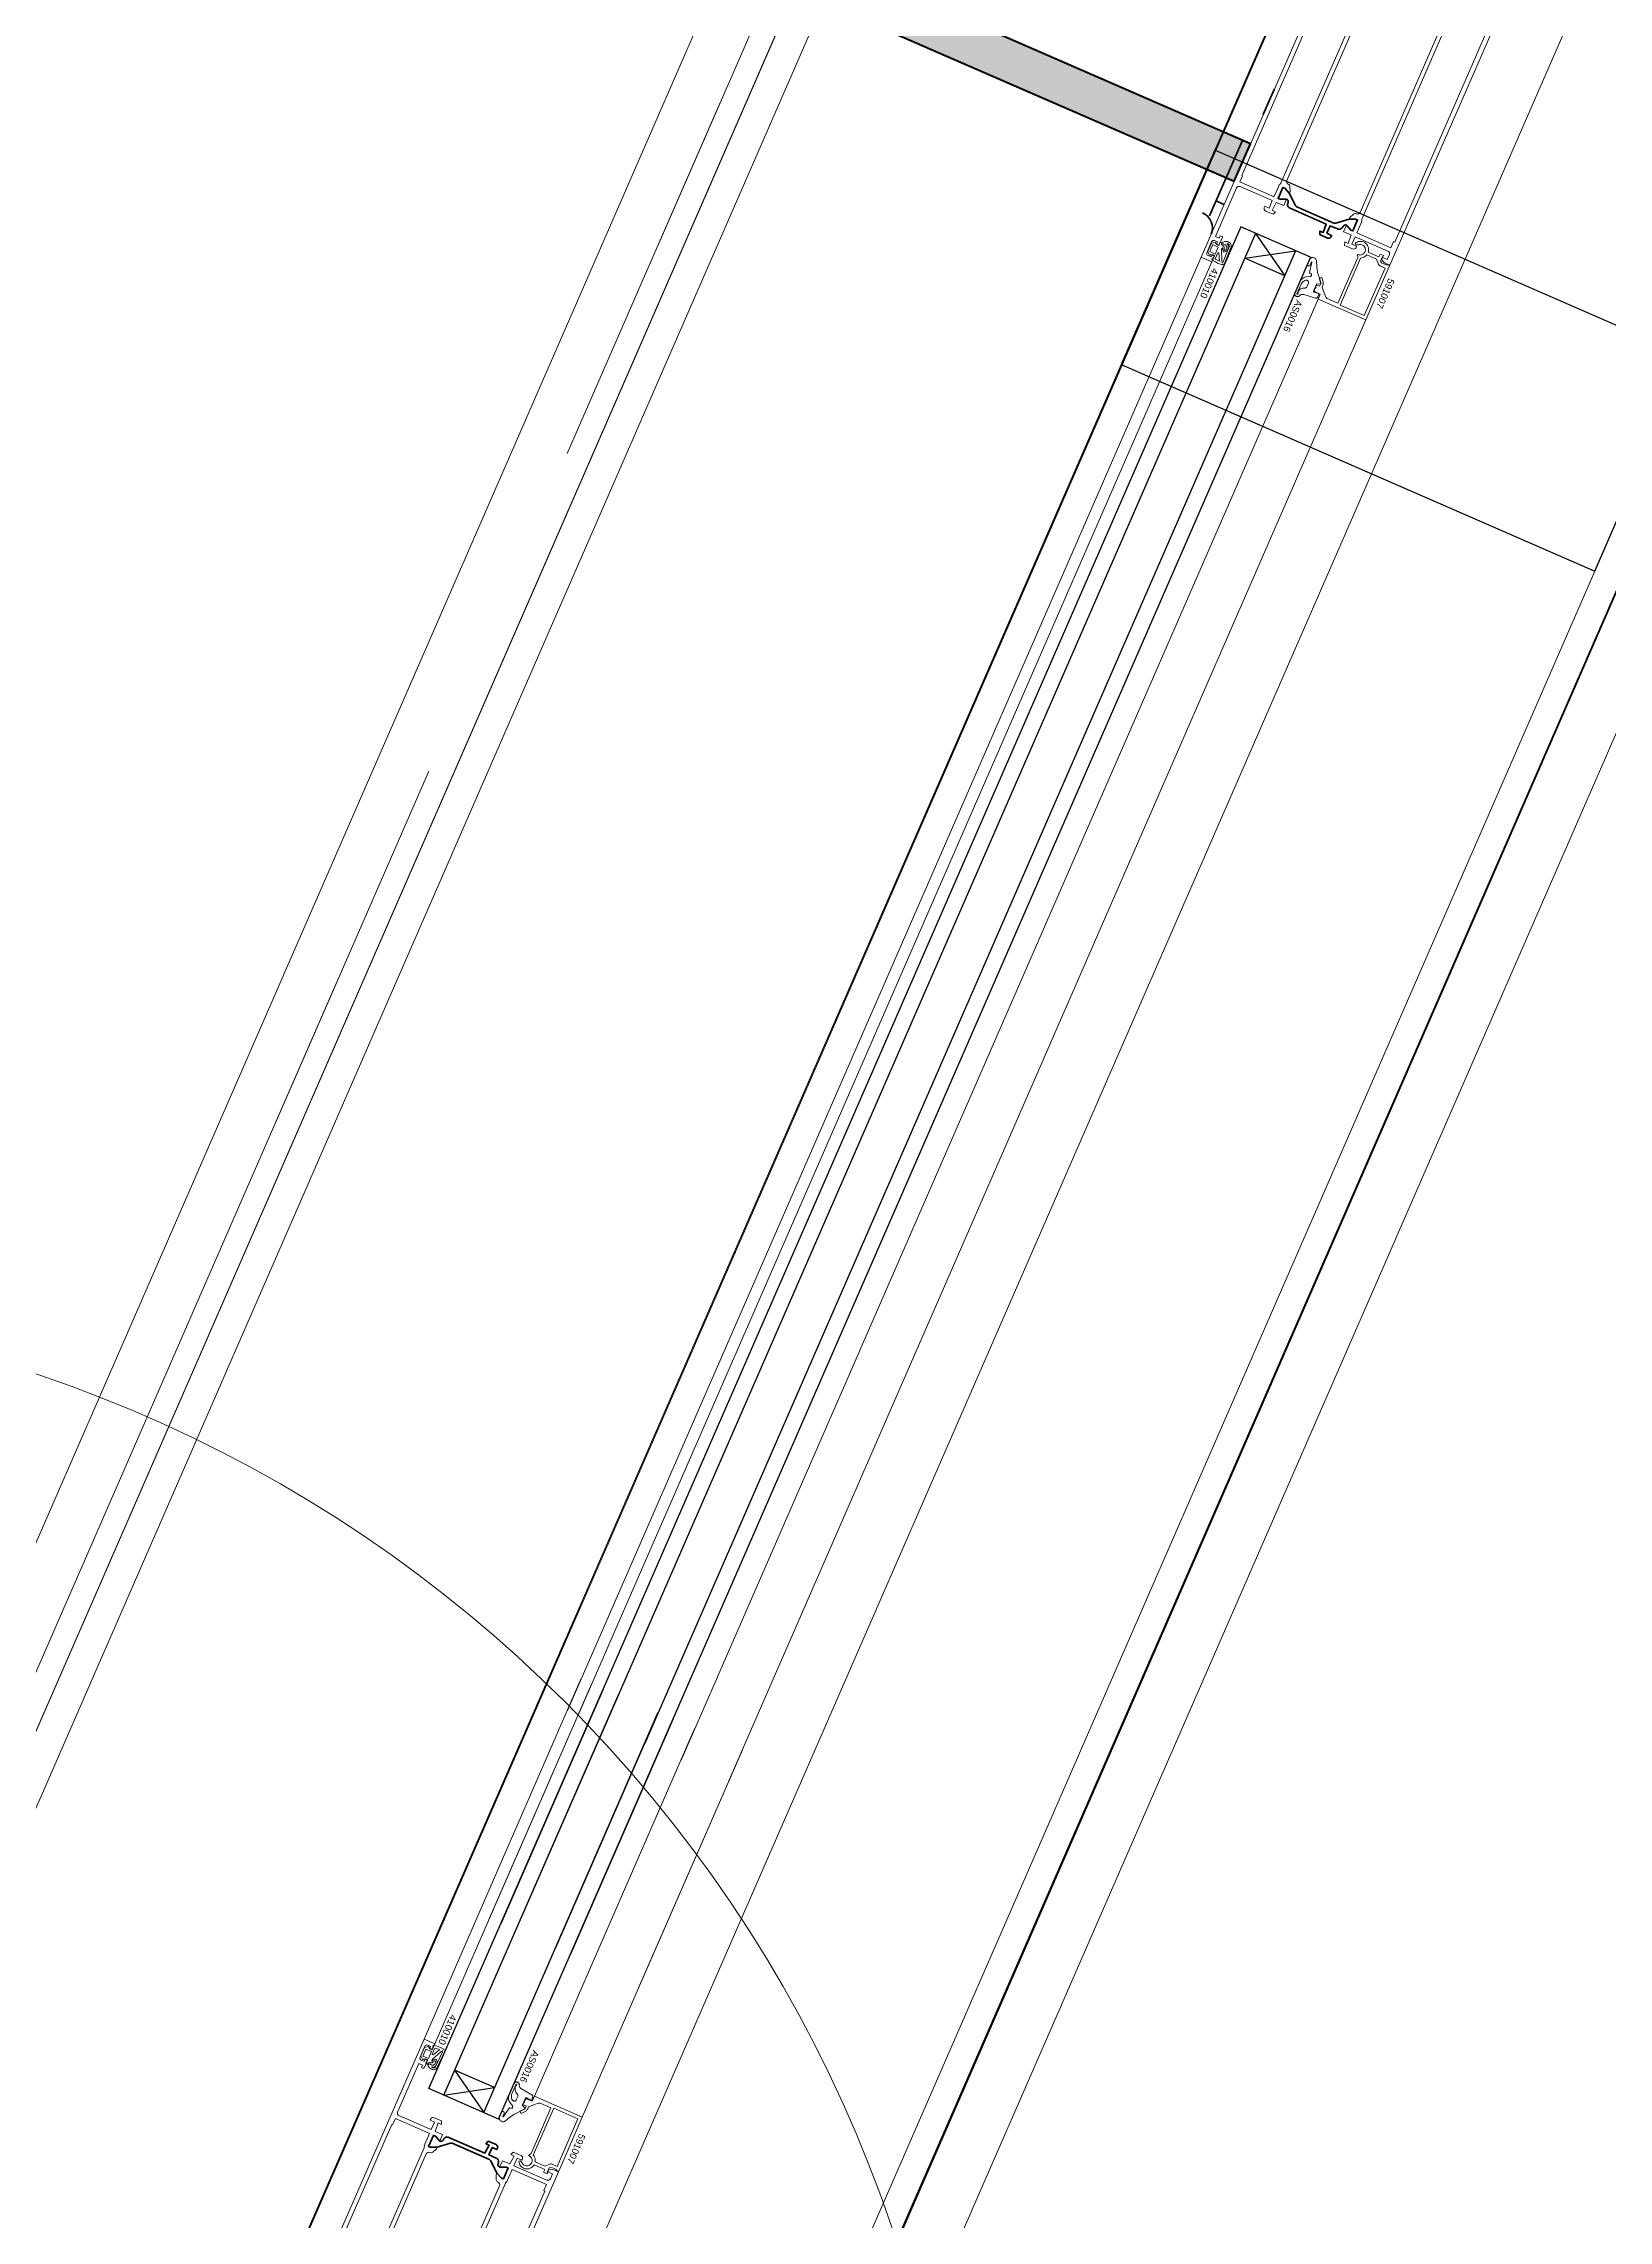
# Model space of a CAD drawing. Header units: millimetres. Extents: x -37281 to 954596, y -59787 to 956680.
# Drawn here: x 872498 to 873073, y -8505 to -7704 of the extents above; entities that cross this region are included whole.
import ezdxf
from ezdxf.enums import TextEntityAlignment as Align

# ---------------------------------------------------------------- set-up
doc = ezdxf.new("R2010")
doc.units = ezdxf.units.MM
doc.header["$MEASUREMENT"] = 0
doc.linetypes.add('Dot & Dashed', pattern=[670.277762, 352.777767, -176.388884, 0, -141.111112])
doc.linetypes.add('Double Dashed', pattern=[1093.611073, 529.166651, -211.666656, 141.111112, -211.666656])
for name, color, linetype, lineweight in [('0_Pen_No__2', 8, 'Continuous', 15), ('0_Pen_No__5', 7, 'Continuous', 25), ('0_Pen_No__6', 7, 'Continuous', 35), ('0_Pen_No__7', 7, 'Continuous', 35), ('0_Pen_No__9', 7, 'Continuous', 13), ('New_A-20-M_Floor_Slab_Pen_No__89', 8, 'Continuous', 20), ('New_A-20-M_Roof_Pen_No__93', 8, 'Continuous', 13), ('New_A-25-M_Curtain_Wall_Pen_No__90', 8, 'Continuous', 20), ('New_A-25-M_Wall_Ext_Pen_No__87', 8, 'Continuous', 20), ('New_ArchiCAD Windows_Pen_No__3', 7, 'Continuous', 18), ('New_ArchiCAD Zone Stamps_Pen_No__9', 7, 'Continuous', 13)]:
    doc.layers.add(name, color=color, linetype=linetype, lineweight=lineweight)
for name, color, linetype, lineweight, true_color in [('0_Pen_No__40', 7, 'Continuous', 35, 0x2a2a2a), ('A-15-MG_Structural_Grid_Pen_No__163', 7, 'Continuous', 0, 0x750077), ('A-25-M_Wall_Int_Pen_No__107', 7, 'Continuous', 15, 0xa6a6a6), ('A-25-M_Wall_Int_Pen_No__27', 7, 'Continuous', 50, 0x2a2a2a), ('New_A-15-MG_Structural_Grid_Phase_2_Pen_No__222', 7, 'Continuous', 13, 0x65af33), ('New_A-25-M_Curtain_Wall_Pen_No__69', 7, 'Continuous', 20, 0x606060), ('New_A-35-M_FFE-Zone_Pen_No__74', 7, 'Continuous', 20, 0x606060), ('New_ArchiCAD Windows_Pen_No__23', 7, 'Continuous', 30, 0x2a2a2a)]:
    doc.layers.add(name, color=color, linetype=linetype, lineweight=lineweight, true_color=true_color)
for name, color, linetype in [('A-15-MG_Structural_Grid', 7, 'Continuous'), ('A-25-M_Wall_Int', 7, 'Continuous'), ('New_A-15-MG_Structural_Grid_Phase_2', 7, 'Continuous'), ('New_A-20-M_Floor_Slab', 7, 'Continuous'), ('New_A-20-M_Roof', 7, 'Continuous'), ('New_A-25-M_Curtain_Wall', 7, 'Continuous'), ('New_A-25-M_Wall_Ext', 7, 'Continuous'), ('New_A-35-M_FFE-Zone', 7, 'Continuous'), ('New_ArchiCAD Windows', 7, 'Continuous')]:
    doc.layers.add(name, color=color, linetype=linetype)
doc.styles.add('GENERATED_STYLE_2', font='')
doc.styles.add('GENERATED_STYLE_3', font='')
doc.styles.add('GENERATED_STYLE_4', font='')
doc.styles.get('GENERATED_STYLE_2').set_extended_font_data('Arial', bold=True)
doc.styles.get('GENERATED_STYLE_3').set_extended_font_data('Arial')
doc.styles.get('GENERATED_STYLE_4').set_extended_font_data('Swis721 BT')

# ---------------------------------------------------------------- blocks, each defined once
blk = doc.blocks.new('Wall_243_2', base_point=(874395.1, -4631.3))
at = {"layer": 'New_A-25-M_Wall_Ext_Pen_No__87', "linetype": 'Continuous', "flags": 128}
for points in [[(874303.43, -4591.33), (866444.97, -22613.27)], [(866536.64, -22653.24), (874395.1, -4631.3)]]:
    blk.add_lwpolyline(points, dxfattribs=at)
blk = doc.blocks.new('Wall_245_2', base_point=(874285.09, -4632.6))
at = {"layer": 'New_A-25-M_Wall_Ext_Pen_No__87', "linetype": 'Continuous', "flags": 128}
for points in [[(874133.84, -4566.65), (872224.02, -8946.49)], [(869174.27, -16353.33), (874285.09, -4632.6)]]:
    blk.add_lwpolyline(points, dxfattribs=at)
blk = doc.blocks.new('Single Office_INB 2114_78_2', base_point=(870080.35, -7983.63))
at = {"layer": 'New_A-35-M_FFE-Zone_Pen_No__74', "linetype": 'Continuous'}
blk.add_line((871849.59, -9735.87), (872748.92, -7673.42), dxfattribs=at)
at = {"layer": 'New_ArchiCAD Zone Stamps_Pen_No__9'}
for tag, height, style, p in [('ROOM_NAME', 250, 'GENERATED_STYLE_2', (869579.17, -6568.63)), ('zoneNameLine2', 250, 'GENERATED_STYLE_2', (869390.74, -7000.76)), ('ROOM_NUMBER', 200, 'GENERATED_STYLE_3', (869202.3, -7421.47)), ('measuredAreaCode', 200, 'GENERATED_STYLE_3', (869045.28, -7781.58)), ('DUMMY_649', 200, 'GENERATED_STYLE_3', (869352.68, -7915.62)), ('DUMMY_650', 200, 'GENERATED_STYLE_3', (869702.19, -8068.03)), ('DUMMY_651', 133.33, 'GENERATED_STYLE_3', (869981.48, -8174.57))]:
    blk.add_attdef(tag, text='', height=height, rotation=336.44041, dxfattribs=dict(at, style=style)).set_placement(p, align=Align.TOP_LEFT)
blk = doc.blocks.new('Slab_14_2', base_point=(829422.85, -33019.01))
at = {"layer": 'New_A-20-M_Floor_Slab_Pen_No__89', "linetype": 'Continuous', "flags": 128}
blk.add_lwpolyline([(875235.59, -26822.78), (866165.91, -22867.95), (874174.16, -4502.51), (868527.24, -2040.17), (868435.45, -2000.14), (866447.92, -6558.18), (861160.52, -4252.62), (853558.92, -11326.43), (853176.07, -10915.01), (829422.85, -33019.01)], dxfattribs=at)
blk = doc.blocks.new('Slab_18_2', base_point=(875235.59, -26822.78))
at = {"layer": 'New_A-20-M_Floor_Slab_Pen_No__89', "linetype": 'Continuous', "flags": 128}
blk.add_lwpolyline([(875235.59, -26822.78), (866165.91, -22867.95), (874174.16, -4502.51), (883243.83, -8457.33)], close=True, dxfattribs=at)
blk = doc.blocks.new('Triple Window 19_2')
at = {"layer": 'New_ArchiCAD Windows_Pen_No__23', "linetype": 'Continuous'}
for p, q in [((-268, -190), (-268, 0)), ((-268, 0), (-225, 0)), ((-225, 0), (-182, 0)), ((-182, 0), (-182, -190)), ((-182, -190), (-225, -190))]:
    blk.add_line(p, q, dxfattribs=at)
at = {"layer": 'New_ArchiCAD Windows_Pen_No__3', "linetype": 'Continuous'}
for p, q in [((-1175, 165), (1175, 165)), ((-1125, 0), (-268, 0)), ((-182, 0), (662.5, 0)), ((662.5, -190), (-182, -190)), ((-1175, -200), (1175, -200))]:
    blk.add_line(p, q, dxfattribs=at)
blk = doc.blocks.new('Wall_353_2', base_point=(874468.42, -4712.54))
at = {"layer": 'New_ArchiCAD Windows', "color": 251, "linetype": 'Continuous', "lineweight": 20, "true_color": 0x606060, "xscale": -1, "zscale": 1000, "rotation": 66.44041158399281}
blk.add_blockref('Triple Window 19_2', (872821.46, -7989.17), dxfattribs=at)
blk = doc.blocks.new('Wall_452_2', base_point=(872766.35, -7681.02))
at = {"layer": 'A-25-M_Wall_Int_Pen_No__107', "linetype": 'Continuous'}
blk.add_hatch(color=256, dxfattribs=at).paths.add_polyline_path([(872766.35, -7681.02), (872935.76, -7754.89), (872941.75, -7741.14), (872772.34, -7667.27)])
at = {"layer": 'A-25-M_Wall_Int_Pen_No__27', "linetype": 'Continuous', "flags": 128}
for points in [[(872772.34, -7667.27), (872766.35, -7681.02)], [(872941.75, -7741.14), (872772.34, -7667.27)], [(872766.35, -7681.02), (872935.76, -7754.89)], [(872935.76, -7754.89), (872941.75, -7741.14)]]:
    blk.add_lwpolyline(points, dxfattribs=at)
blk = doc.blocks.new('Morph_2_2', base_point=(864302.5, 0))
at = {"layer": 'New_A-20-M_Roof_Pen_No__93', "linetype": 'Continuous', "flags": 128}
blk.add_lwpolyline([(866367.03, -22792.01), (874315.32, -4564.06)], dxfattribs=at)
blk = doc.blocks.new('Standard grid marker')
at = {"layer": 'A-15-MG_Structural_Grid_Pen_No__163', "linetype": 'Double Dashed'}
blk.add_line((29725.95, 0), (30725.95, 0), dxfattribs=at)
at = {"layer": 'A-15-MG_Structural_Grid_Pen_No__163', "linetype": 'Continuous'}
blk.add_circle((31225.95, 0), 500, dxfattribs=at)
at = {"layer": 'A-15-MG_Structural_Grid_Pen_No__163', "style": 'GENERATED_STYLE_4'}
for tag, p in [('AC_MarkerText_1_0', (-500, 41.18)), ('AC_MarkerText_1_1', (31225.95, 41.18))]:
    blk.add_attdef(tag, text='', height=350, rotation=90, dxfattribs=at).set_placement(p, align=Align.MIDDLE_CENTER)
blk = doc.blocks.new('Beam_8_2', base_point=(874303.43, -4591.33))
at = {"layer": 'New_A-25-M_Curtain_Wall_Pen_No__69', "linetype": 'Dot & Dashed'}
blk.add_line((874303.43, -4591.33), (866444.97, -22613.27), dxfattribs=at)
at = {"layer": 'New_A-25-M_Curtain_Wall_Pen_No__90', "linetype": 'Continuous'}
for p, q in [((874303.43, -4591.33), (866444.97, -22613.27)), ((874505.7, -4679.52), (866647.24, -22701.46))]:
    blk.add_line(p, q, dxfattribs=at)
blk = doc.blocks.new('Standard grid marker_19')
at = {"layer": 'New_A-15-MG_Structural_Grid_Phase_2_Pen_No__222', "linetype": 'Double Dashed'}
blk.add_line((948.58, 0), (36650.52, 0), dxfattribs=at)
at = {"layer": 'New_A-15-MG_Structural_Grid_Phase_2_Pen_No__222', "style": 'GENERATED_STYLE_4'}
for tag, p in [('AC_MarkerText_1_0', (-500, -588.26)), ('AC_MarkerText_1_1', (38099.1, -588.26))]:
    blk.add_attdef(tag, text='', height=350, rotation=90, dxfattribs=at).set_placement(p, align=Align.MIDDLE_CENTER)

msp = doc.modelspace()

# ---------------------------------------------------------------- linework, layer by layer
at = {"layer": '0_Pen_No__2', "linetype": 'Continuous', "flags": 128}
for points in [[(872988.33, -7678.37), (872955.07, -7754.63, 0.414214), (872955.59, -7755.95), (872955.64, -7755.97, -0.294108), (872956.24, -7756.87), (872956.27, -7758.64), (872955.99, -7759.28), (872954.37, -7757.49), (872953.64, -7757.17), (872951.88, -7761.2), (872952.61, -7761.52), (872955.03, -7761.48), (872953.99, -7763.87), (872951.24, -7762.67), (872949.72, -7765.61), (872950.92, -7766.13), (872950.04, -7767.05), (872947.33, -7765.87, -0.414214), (872946.82, -7764.56), (872947.02, -7764.1), (872948.57, -7764.78), (872949.77, -7762.03), (872948.36, -7761.41), (872937.95, -7756.87, 0.414214), (872936.63, -7757.39), (872928.84, -7775.26), (872930.21, -7775.86), (872930.61, -7774.95), (872931.53, -7775.35), (872930.13, -7778.56), (872929.21, -7778.16), (872929.61, -7777.24), (872928.51, -7776.76, 0.414214), (872927.46, -7777.17), (872925.7, -7781.21, 0.414214), (872926.12, -7782.26), (872927.22, -7782.74), (872927.62, -7781.82), (872928.53, -7782.22), (872927.53, -7784.51), (872923.59, -7782.79), (872987.54, -7636.13)], [(873015.28, -7690.12), (872982.02, -7766.38, -0.414214), (872980.71, -7766.9), (872980.65, -7766.88, 0.294108), (872979.59, -7767.05), (872978.27, -7768.24), (872977.99, -7768.88), (872980.4, -7768.84), (872981.14, -7769.16), (872979.38, -7773.19), (872978.65, -7772.87), (872977.03, -7771.08), (872975.99, -7773.46), (872978.74, -7774.66), (872977.62, -7777.77), (872976.43, -7777.25), (872976.35, -7778.52), (872979.23, -7779.78, 0.414214), (872980.55, -7779.27), (872980.75, -7778.81), (872979.01, -7778.05), (872980.21, -7775.3), (872981.1, -7775.69), (872992.31, -7780.58, -0.414214), (872992.82, -7781.89), (872992.02, -7783.72), (872990.37, -7783.01), (872989.97, -7783.39), (872990.18, -7783.92, 0.198912), (872991.24, -7785.02), (872992.98, -7785.78), (873036.95, -7684.95)], [(872982.71, -7769.04, -0.112281), (872982.8, -7768.61), (873017.44, -7689.17, -0.112281), (873017.7, -7688.81, 0.112281), (873018.24, -7688.08), (873019.98, -7684.09), (873032.53, -7689.57), (873031.54, -7691.86), (873031.99, -7692.06), (872994.82, -7777.31), (872994.36, -7777.11), (872993.36, -7779.4), (872981.68, -7774.31)], [(872981.68, -7774.31), (872980.81, -7773.92), (872982.54, -7769.94, 0.112281), (872982.71, -7769.04)], [(872605.33, -8556.69), (872638.59, -8480.43, -0.414214), (872639.9, -8479.91), (872639.96, -8479.93, 0.294108), (872641.02, -8479.76), (872642.34, -8478.58), (872642.62, -8477.93), (872640.21, -8477.97), (872639.47, -8477.65), (872641.23, -8473.62), (872641.96, -8473.94), (872643.58, -8475.73), (872644.62, -8473.35), (872641.87, -8472.15), (872642.99, -8469.04), (872644.18, -8469.56), (872644.26, -8468.29), (872641.56, -8467.11, 0.414214), (872640.24, -8467.62), (872640.04, -8468.08), (872641.6, -8468.76), (872640.4, -8471.51), (872638.99, -8470.89), (872628.58, -8466.36, -0.414214), (872628.06, -8465.04), (872635.86, -8447.16), (872637.23, -8447.76), (872636.83, -8448.68), (872637.75, -8449.08), (872639.15, -8445.87), (872638.23, -8445.47), (872637.83, -8446.39), (872636.73, -8445.91, -0.414214), (872636.32, -8444.86), (872638.08, -8440.82, -0.414214), (872639.13, -8440.41), (872640.23, -8440.89), (872639.83, -8441.81), (872640.75, -8442.21), (872641.75, -8439.91), (872637.8, -8438.2), (872573.85, -8584.86)], [(872667.96, -8490.88, 0.112281), (872667.7, -8491.23), (872633.06, -8570.67, 0.112281), (872632.97, -8571.11, -0.112281), (872632.8, -8572), (872631.07, -8575.99), (872643.62, -8581.46), (872644.62, -8579.17), (872645.08, -8579.37), (872682.25, -8494.12), (872681.8, -8493.92), (872682.79, -8491.63), (872671.11, -8486.54)], [(872632.28, -8568.45), (872665.54, -8492.18, 0.414214), (872665.02, -8490.86), (872664.97, -8490.84, -0.294108), (872664.37, -8489.94), (872664.34, -8488.17), (872664.62, -8487.53), (872666.24, -8489.32), (872666.97, -8489.64), (872668.73, -8485.61), (872668, -8485.29), (872665.58, -8485.33), (872666.62, -8482.94), (872669.37, -8484.14), (872670.89, -8481.21), (872669.69, -8480.68), (872670.57, -8479.76), (872673.46, -8481.02, -0.414214), (872673.98, -8482.33), (872673.78, -8482.79), (872672.04, -8482.03), (872670.84, -8484.78), (872671.73, -8485.17), (872682.94, -8490.06, 0.414214), (872684.25, -8489.54), (872685.05, -8487.71), (872683.4, -8486.99), (872683.41, -8486.43), (872683.94, -8486.23, -0.198912), (872685.47, -8486.25), (872687.21, -8487.01), (872643.24, -8587.84)], [(872671.11, -8486.54), (872670.24, -8486.16), (872668.5, -8490.14, -0.112281), (872667.96, -8490.88)]]:
    msp.add_lwpolyline(points, format="xyb", dxfattribs=at)
for points in [[(872949.04, -7760.07), (872950.37, -7760.65), (872952.11, -7756.67, -0.112281), (872952.65, -7755.93, 0.112281), (872952.91, -7755.58), (872987.55, -7676.14, 0.112281), (872987.64, -7675.7, -0.112281), (872987.81, -7674.81), (872989.54, -7670.82), (872976.99, -7665.35), (872975.99, -7667.64), (872975.71, -7667.52), (872938.54, -7752.77), (872938.81, -7752.89), (872937.82, -7755.18)], [(872638.47, -8472.3), (872639.8, -8472.89), (872638.07, -8476.87, 0.112281), (872637.9, -8477.77, -0.112281), (872637.81, -8478.2), (872603.17, -8557.64, -0.112281), (872602.91, -8558, 0.112281), (872602.37, -8558.73), (872600.63, -8562.72), (872588.08, -8557.24), (872589.07, -8554.95), (872588.8, -8554.83), (872625.97, -8469.58), (872626.25, -8469.7), (872627.25, -8467.41)]]:
    msp.add_lwpolyline(points, format="xyb", close=True, dxfattribs=at)
for points in [[(872980.46, -7778.28), (872980.26, -7777.75), (872980.63, -7777.48), (872981.04, -7777.28), (872981.48, -7777.13), (872981.93, -7777.06), (872982.39, -7777.05), (872982.84, -7777.12), (872983.28, -7777.25), (872983.73, -7777.49), (872984.14, -7777.8), (872984.48, -7778.18), (872984.76, -7778.6), (872984.97, -7779.07), (872985.1, -7779.57), (872985.14, -7780.07), (872985.1, -7780.58), (872985.04, -7780.96), (872988.99, -7782.68), (872989.43, -7781.68), (872990.71, -7782.24), (872990.55, -7782.6), (872990.37, -7782.52), (872989.61, -7784.26), (872989.87, -7784.92), (872991.66, -7785.7), (872992.57, -7785.6), (872992.88, -7786.02), (872984.2, -7805.91), (872966.61, -7798.23), (872967.4, -7796.4), (872965.3, -7795.48), (872965.24, -7794.59), (872965.38, -7794.5), (872965.49, -7794.38), (872965.59, -7794.25), (872965.66, -7794.11), (872965.71, -7793.95), (872965.74, -7793.79), (872965.73, -7793.62), (872965.7, -7793.46), (872966.11, -7793.11), (872967.12, -7793.55), (872967.58, -7792.5), (872967.02, -7790.58), (872967.97, -7790.3), (872968.44, -7791.86), (872968.5, -7792.14), (872968.52, -7792.41), (872968.5, -7792.69), (872968.44, -7792.97), (872968.35, -7793.23), (872968.04, -7793.95), (872969.44, -7797.51), (872969.51, -7797.66), (872969.6, -7797.79), (872969.71, -7797.9), (872969.84, -7797.99), (872969.98, -7798.07), (872973.9, -7799.78)], [(872973.9, -7799.78), (872981.21, -7783.01), (872981.08, -7781.85), (872981.51, -7781.97), (872981.84, -7782.03), (872982.17, -7782.04), (872982.5, -7781.99), (872982.82, -7781.88), (872983.11, -7781.73), (872983.37, -7781.52), (872983.6, -7781.27), (872983.77, -7780.99), (872983.9, -7780.68), (872983.98, -7780.36), (872983.99, -7780.03), (872983.95, -7779.69), (872983.86, -7779.38), (872983.71, -7779.08), (872983.51, -7778.81), (872983.27, -7778.58), (872982.99, -7778.39), (872982.69, -7778.25), (872982.37, -7778.17), (872982.04, -7778.14), (872981.7, -7778.17), (872981.38, -7778.26), (872980.46, -7778.28)], [(872673.2, -8482.94), (872672.67, -8483.15), (872672.73, -8483.61), (872672.85, -8484.05), (872673.05, -8484.47), (872673.3, -8484.85), (872673.61, -8485.19), (872673.96, -8485.48), (872674.36, -8485.71), (872674.84, -8485.87), (872675.35, -8485.96), (872675.86, -8485.96), (872676.36, -8485.87), (872676.84, -8485.71), (872677.29, -8485.46), (872677.69, -8485.15), (872678.04, -8484.78), (872678.28, -8484.47), (872682.22, -8486.19), (872681.78, -8487.2), (872683.07, -8487.76), (872683.23, -8487.39), (872683.04, -8487.31), (872683.8, -8485.57), (872684.46, -8485.31), (872686.25, -8486.09), (872686.8, -8486.83), (872687.31, -8486.77), (872695.99, -8466.88), (872678.39, -8459.21), (872677.59, -8461.04), (872675.48, -8460.12), (872674.79, -8460.69), (872674.81, -8460.85), (872674.81, -8461.01), (872674.78, -8461.18), (872674.72, -8461.33), (872674.64, -8461.47), (872674.54, -8461.6), (872674.42, -8461.71), (872674.28, -8461.79), (872674.3, -8462.33), (872675.31, -8462.77), (872674.85, -8463.83), (872673.06, -8464.72), (872673.5, -8465.61), (872674.97, -8464.89), (872675.21, -8464.74), (872675.42, -8464.57), (872675.62, -8464.37), (872675.78, -8464.14), (872675.91, -8463.89), (872676.22, -8463.17), (872679.79, -8461.77), (872679.94, -8461.73), (872680.1, -8461.71), (872680.25, -8461.71), (872680.41, -8461.74), (872680.56, -8461.79), (872684.48, -8463.5)], [(872684.48, -8463.5), (872677.17, -8480.27), (872676.23, -8480.97), (872676.61, -8481.2), (872676.88, -8481.4), (872677.11, -8481.63), (872677.3, -8481.91), (872677.44, -8482.21), (872677.52, -8482.54), (872677.55, -8482.87), (872677.52, -8483.2), (872677.44, -8483.52), (872677.3, -8483.83), (872677.11, -8484.1), (872676.88, -8484.34), (872676.61, -8484.54), (872676.31, -8484.68), (872675.99, -8484.78), (872675.66, -8484.82), (872675.32, -8484.8), (872675, -8484.72), (872674.69, -8484.59), (872674.41, -8484.41), (872674.16, -8484.19), (872673.96, -8483.92), (872673.8, -8483.63), (872673.2, -8482.94)]]:
    msp.add_lwpolyline(points, dxfattribs=at)
for points in [[(872974.69, -7800.45), (872983.58, -7804.33), (872991.22, -7786.82), (872989.31, -7785.99), (872989.17, -7785.91), (872989.05, -7785.82), (872988.94, -7785.71), (872988.85, -7785.58), (872988.78, -7785.44), (872988.05, -7783.59), (872984.47, -7782.02), (872984.11, -7782.4), (872983.7, -7782.72), (872983.23, -7782.96), (872982.74, -7783.11), (872982.22, -7783.19)], [(872685.52, -8463.63), (872694.41, -8467.5), (872686.77, -8485.01), (872684.86, -8484.18), (872684.72, -8484.13), (872684.56, -8484.1), (872684.4, -8484.1), (872684.25, -8484.12), (872684.1, -8484.16), (872682.25, -8484.89), (872678.66, -8483.33), (872678.7, -8482.81), (872678.65, -8482.29), (872678.51, -8481.79), (872678.29, -8481.32), (872677.99, -8480.89)]]:
    msp.add_lwpolyline(points, close=True, dxfattribs=at)
at = {"layer": '0_Pen_No__40', "linetype": 'Continuous'}
for p, q in [((874037.86, -5700.74), (866899.19, -22071.98)), ((872950.56, -7720.95), (872947.66, -7727.59)), ((872947.66, -7727.59), (872946.46, -7730.34)), ((872926.65, -7767.61), (872938.64, -7740.11)), ((872932.04, -7763.42), (872929.04, -7762.11))]:
    msp.add_line(p, q, dxfattribs=at)
msp.add_arc((872921.74, -7772.02), 6, 336.44041, 66.44041, dxfattribs=at)
at = {"layer": '0_Pen_No__5', "linetype": 'Continuous'}
for p, q in [((872938.14, -7771.69), (872698.66, -8320.91)), ((872943.64, -7774.08), (872704.16, -8323.31)), ((872963.81, -7782.88), (872938.14, -7771.69)), ((872943.64, -7774.08), (872954.31, -7789.65)), ((872958.31, -7780.48), (872718.82, -8329.7)), ((872939.65, -7783.25), (872958.31, -7780.48)), ((872963.81, -7782.88), (872724.32, -8332.1)), ((872954.31, -7789.65), (872939.65, -7783.25)), ((872639.57, -8456.42), (872703.65, -8309.45)), ((872703.65, -8309.45), (872665.98, -8395.84)), ((872645.07, -8458.82), (872709.15, -8311.85)), ((872659.73, -8465.21), (872723.82, -8318.24)), ((872709.15, -8311.85), (872671.48, -8398.24)), ((872723.82, -8318.24), (872686.15, -8404.64)), ((872665.23, -8467.61), (872729.32, -8320.64)), ((872729.32, -8320.64), (872691.65, -8407.03)), ((872663.73, -8456.05), (872649.06, -8449.65)), ((872649.06, -8449.65), (872659.73, -8465.21)), ((872665.23, -8467.61), (872639.57, -8456.42)), ((872645.07, -8458.82), (872663.73, -8456.05))]:
    msp.add_line(p, q, dxfattribs=at)
at = {"layer": '0_Pen_No__6', "linetype": 'Continuous', "flags": 128}
for points in [[(872955.55, -7762.8, 0.414214), (872955.03, -7761.48), (872952.61, -7761.52), (872951.88, -7761.2), (872953.64, -7757.17), (872954.37, -7757.49), (872956, -7759.27), (872958.25, -7763.83, 0.176327), (872958.75, -7764.31), (872972.43, -7770.27, 0.176327), (872973.11, -7770.32), (872978, -7768.86), (872980.4, -7768.84), (872981.14, -7769.16), (872979.38, -7773.19), (872978.65, -7772.87), (872977.03, -7771.08, 0.414214), (872975.71, -7771.59), (872975.67, -7771.69, -0.414214), (872973.7, -7772.46), (872971.04, -7771.3), (872969.84, -7774.05), (872971.58, -7774.81), (872971.38, -7775.27, -0.414214), (872970.07, -7775.79), (872967.18, -7774.53), (872967.26, -7773.25), (872968.46, -7773.78), (872969.57, -7770.66), (872956.28, -7764.87, -0.414214), (872955.51, -7762.89)], [(872644.9, -8475.22, -0.414214), (872643.58, -8475.73), (872641.96, -8473.94), (872641.23, -8473.62), (872639.47, -8477.65), (872640.21, -8477.97), (872642.61, -8477.95), (872647.5, -8476.5, -0.176327), (872648.18, -8476.54), (872661.86, -8482.51, -0.176327), (872662.36, -8482.98), (872664.61, -8487.55), (872666.24, -8489.32), (872666.97, -8489.64), (872668.73, -8485.61), (872668, -8485.29), (872665.58, -8485.33, -0.414214), (872665.06, -8484.01), (872665.1, -8483.92, 0.414214), (872664.33, -8481.94), (872661.67, -8480.79), (872662.87, -8478.04), (872664.61, -8478.79), (872664.81, -8478.34, 0.414214), (872664.29, -8477.02), (872661.41, -8475.76), (872660.53, -8476.69), (872661.72, -8477.21), (872660.2, -8480.15), (872646.91, -8474.35, 0.414214), (872644.94, -8475.13)]]:
    msp.add_lwpolyline(points, format="xyb", close=True, dxfattribs=at)
at = {"layer": '0_Pen_No__9', "linetype": 'Continuous'}
for p, q in [((872923.59, -7782.79), (872690.5, -8317.35)), ((872927.53, -7784.51), (872694.44, -8319.07)), ((872966.61, -7798.23), (872732.3, -8335.58)), ((872984.2, -7805.91), (872749.9, -8343.25)), ((872637.8, -8438.2), (872695.49, -8305.89)), ((872641.75, -8439.91), (872699.44, -8307.61)), ((872699.44, -8307.61), (872661.76, -8394)), ((872678.39, -8459.21), (872737.29, -8324.12)), ((872737.29, -8324.12), (872699.62, -8410.51)), ((872695.99, -8466.88), (872754.89, -8331.79)), ((872754.89, -8331.79), (872717.22, -8418.19))]:
    msp.add_line(p, q, dxfattribs=at)
at = {"layer": '0_Pen_No__9', "linetype": 'Continuous', "flags": 128}
for points in [[(872934.54, -7779.24), (872932.13, -7785.12), (872931.85, -7785.68), (872931.29, -7785.41), (872931.22, -7785.57), (872931.05, -7785.52), (872929.9, -7785.12), (872928.81, -7784.57), (872927.81, -7783.88), (872927.58, -7783.7), (872928.48, -7782.42), (872927.17, -7781.85), (872927.05, -7782.12), (872926.69, -7782.13), (872926.01, -7780.76), (872927.34, -7777.7), (872928.81, -7777.27), (872929.05, -7777.54), (872928.93, -7777.81), (872930.24, -7778.39), (872930.48, -7777.27), (872931.26, -7777.44), (872931.13, -7778.06), (872931.48, -7778.58), (872931.6, -7778.62), (872931.7, -7778.68), (872931.79, -7778.76), (872931.87, -7778.85), (872931.93, -7778.95), (872931.98, -7779.06), (872932.01, -7779.18), (872932.05, -7779.35), (872932.07, -7779.53), (872932.05, -7779.71), (872932.01, -7779.89), (872931.94, -7780.05), (872932.19, -7780.33), (872932.39, -7780.24), (872932.58, -7780.12), (872932.75, -7779.97), (872932.89, -7779.79), (872933, -7779.59), (872933.08, -7779.38), (872933.1, -7779.25), (872933.1, -7779.11), (872933.07, -7778.98), (872933.02, -7778.86), (872932.95, -7778.74), (872932.85, -7778.64), (872932.75, -7778.56), (872932.57, -7778.4), (872932.37, -7778.27), (872932.15, -7778.18), (872931.92, -7778.11), (872931.68, -7778.09), (872931.49, -7777.38), (872931.88, -7777.21), (872932.29, -7777.11), (872932.7, -7777.09), (872933.12, -7777.13), (872933.52, -7777.25), (872933.9, -7777.43), (872934.24, -7777.68), (872934.39, -7777.86), (872934.51, -7778.07), (872934.6, -7778.3), (872934.64, -7778.54), (872934.65, -7778.78), (872934.62, -7779.01)], [(872928.77, -7781.67), (872926.76, -7780.79), (872927.87, -7778.23), (872929.89, -7779.11)], [(872928.86, -7783.53), (872928.75, -7783.46), (872929.74, -7781.2), (872930.12, -7781.27), (872930.36, -7784.34), (872930.13, -7784.24)], [(872931.64, -7784.6), (872933.95, -7778.89), (872933.96, -7778.74), (872933.95, -7778.6), (872933.92, -7778.46), (872933.86, -7778.32), (872933.79, -7778.2), (872933.69, -7778.09), (872933.58, -7778), (872933.45, -7777.92), (872933.32, -7777.87), (872933.18, -7777.84), (872933.11, -7778), (872933.3, -7778.15), (872933.46, -7778.32), (872933.59, -7778.52), (872933.69, -7778.74), (872933.75, -7778.97), (872933.77, -7779.2), (872933.75, -7779.44), (872933.62, -7779.77), (872933.44, -7780.08), (872933.22, -7780.36), (872932.95, -7780.6), (872932.64, -7780.79), (872932.31, -7780.93), (872931.96, -7781.01), (872931.34, -7779.9), (872931.56, -7779.67), (872931.45, -7779.37), (872931.1, -7779.86), (872931.16, -7784.31), (872931.38, -7784.78), (872931.57, -7784.78)], [(872965.66, -7797.88), (872965.79, -7797.89), (872965.92, -7797.88), (872966.05, -7797.85), (872966.17, -7797.8), (872966.28, -7797.72), (872966.38, -7797.63), (872966.46, -7797.53), (872966.53, -7797.41), (872966.88, -7796.61), (872966.89, -7796.56), (872966.9, -7796.51), (872966.9, -7796.46), (872966.89, -7796.41), (872966.88, -7796.36), (872966.85, -7796.32), (872966.82, -7796.28), (872966.78, -7796.25), (872966.74, -7796.22), (872966.69, -7796.2), (872965.12, -7795.73), (872965.07, -7795.71), (872965.03, -7795.68), (872964.99, -7795.65), (872964.96, -7795.61), (872964.93, -7795.57), (872964.92, -7795.52), (872964.91, -7795.47), (872964.91, -7795.42), (872964.91, -7795.37), (872964.93, -7795.32), (872966, -7792.86), (872966.03, -7792.82), (872966.05, -7792.78), (872966.09, -7792.75), (872966.12, -7792.72), (872966.16, -7792.7), (872966.21, -7792.68), (872966.25, -7792.68), (872966.3, -7792.68), (872967.37, -7792.74), (872967.42, -7792.74), (872967.47, -7792.73), (872967.51, -7792.71), (872967.56, -7792.69), (872967.59, -7792.66), (872967.63, -7792.62), (872967.65, -7792.58), (872967.67, -7792.53), (872967.68, -7792.48), (872967.68, -7792.43), (872967.68, -7792.38), (872967.66, -7792.33), (872967.07, -7790.41), (872966.44, -7788.42), (872966.09, -7786.36), (872966.03, -7784.28), (872966, -7784.04), (872965.92, -7783.81), (872965.81, -7783.6), (872965.67, -7783.41), (872965.49, -7783.25), (872965.29, -7783.12), (872965.07, -7783.03), (872964.84, -7782.97), (872964.6, -7782.96), (872964.36, -7782.98), (872964.13, -7783.05), (872963.92, -7783.15), (872963.72, -7783.3), (872963.55, -7783.47), (872962.73, -7785.36), (872962.7, -7785.43), (872962.69, -7785.52), (872962.69, -7785.6), (872962.7, -7785.68), (872962.73, -7785.76), (872962.77, -7785.83), (872962.82, -7785.89), (872962.88, -7785.95), (872962.95, -7786), (872963.03, -7786.03), (872963.11, -7786.05), (872963.19, -7786.06), (872963.27, -7786.05), (872963.35, -7786.03), (872963.43, -7786), (872963.5, -7785.95), (872963.56, -7785.89), (872963.61, -7785.83), (872963.65, -7785.76), (872964.07, -7784.78), (872964.09, -7784.74), (872964.12, -7784.7), (872964.15, -7784.67), (872964.19, -7784.64), (872964.23, -7784.62), (872964.28, -7784.6), (872964.33, -7784.59), (872964.34, -7784.64), (872964.35, -7784.68), (872964.35, -7784.73), (872964.34, -7784.78), (872963.46, -7788.44), (872963.45, -7788.52), (872963.48, -7788.59), (872963.5, -7788.63), (872963.52, -7788.67), (872963.56, -7788.71), (872963.59, -7788.74), (872963.64, -7788.76), (872963.92, -7788.88), (872964, -7788.92), (872964.06, -7788.98), (872964.12, -7789.04), (872964.17, -7789.12), (872964.2, -7789.2), (872964.22, -7789.28), (872964.22, -7789.37), (872964.21, -7789.46), (872964.18, -7789.54), (872964.14, -7789.62), (872964.08, -7789.68), (872964.02, -7789.74), (872963.77, -7789.93), (872963.73, -7789.95), (872963.69, -7789.97), (872963.64, -7789.98), (872963.6, -7789.99), (872962.17, -7790.05), (872962.1, -7790.05), (872962.03, -7790.07), (872961.71, -7790.18), (872961.25, -7790.38), (872960.83, -7790.65), (872960.46, -7790.99), (872960.15, -7791.39), (872959.91, -7791.83), (872958.11, -7795.95), (872958.06, -7796.11), (872958.03, -7796.27), (872958.03, -7796.44), (872958.06, -7796.6), (872958.11, -7796.76), (872958.19, -7796.9), (872958.3, -7797.03), (872958.42, -7797.14), (872958.56, -7797.23), (872958.71, -7797.3), (872958.87, -7797.34), (872959.04, -7797.35), (872959.2, -7797.33), (872959.36, -7797.29), (872959.52, -7797.22), (872959.65, -7797.13), (872959.77, -7797.01), (872959.95, -7796.85), (872960.15, -7796.71), (872960.37, -7796.61), (872960.6, -7796.54), (872960.84, -7796.51), (872961.09, -7796.53), (872961.32, -7796.58)], [(872963.03, -7792.42), (872963.07, -7792.29), (872963.1, -7792.16), (872963.09, -7792.02), (872963.07, -7791.89), (872963.02, -7791.76), (872962.96, -7791.65), (872962.87, -7791.54), (872962.77, -7791.45), (872962.65, -7791.38), (872962.53, -7791.33), (872962.39, -7791.31), (872962.26, -7791.3), (872962.12, -7791.32), (872961.75, -7791.43), (872961.4, -7791.61), (872961.08, -7791.83), (872960.79, -7792.1), (872960.56, -7792.42), (872960.37, -7792.76), (872958.82, -7796.31), (872958.82, -7796.34), (872958.81, -7796.36), (872958.81, -7796.39), (872958.82, -7796.41), (872958.82, -7796.43), (872958.84, -7796.46), (872958.85, -7796.48), (872958.87, -7796.49), (872958.89, -7796.51), (872958.91, -7796.52), (872958.94, -7796.52), (872958.96, -7796.52), (872958.99, -7796.52), (872959.01, -7796.52), (872959.03, -7796.51), (872959.05, -7796.49), (872959.07, -7796.48), (872959.09, -7796.46), (872959.1, -7796.43), (872959.25, -7796.1), (872959.26, -7796.05), (872959.27, -7796.01), (872959.27, -7795.96), (872959.26, -7795.92), (872959.25, -7795.87), (872959.23, -7795.83), (872959.21, -7795.79), (872959.18, -7795.76), (872959.21, -7795.68), (872959.39, -7795.34), (872959.62, -7795.03), (872959.89, -7794.76), (872960.21, -7794.54), (872960.55, -7794.36), (872960.92, -7794.24), (872961.3, -7794.18), (872961.68, -7794.18), (872961.8, -7794.18), (872961.92, -7794.16), (872962.04, -7794.12), (872962.15, -7794.07), (872962.25, -7794), (872962.34, -7793.91), (872962.41, -7793.81), (872962.47, -7793.7)], [(872642.66, -8448.64), (872645.32, -8442.87), (872645.54, -8442.28), (872644.96, -8442.05), (872645.03, -8441.89), (872644.88, -8441.8), (872643.8, -8441.24), (872642.66, -8440.82), (872641.47, -8440.55), (872641.19, -8440.5), (872640.86, -8442.04), (872639.54, -8441.46), (872639.66, -8441.19), (872639.42, -8440.92), (872637.96, -8441.35), (872636.62, -8444.41), (872637.3, -8445.78), (872637.66, -8445.77), (872637.78, -8445.5), (872639.1, -8446.07), (872638.45, -8447), (872639.1, -8447.46), (872639.47, -8446.94), (872640.09, -8446.85), (872640.19, -8446.9), (872640.31, -8446.93), (872640.43, -8446.95), (872640.55, -8446.95), (872640.66, -8446.92), (872640.78, -8446.88), (872640.88, -8446.82), (872641.04, -8446.74), (872641.18, -8446.63), (872641.3, -8446.49), (872641.4, -8446.34), (872641.48, -8446.18), (872641.85, -8446.17), (872641.92, -8446.38), (872641.96, -8446.61), (872641.96, -8446.83), (872641.93, -8447.06), (872641.86, -8447.27), (872641.76, -8447.47), (872641.68, -8447.58), (872641.57, -8447.67), (872641.46, -8447.73), (872641.33, -8447.78), (872641.2, -8447.81), (872641.06, -8447.81), (872640.93, -8447.79), (872640.69, -8447.76), (872640.46, -8447.7), (872640.24, -8447.61), (872640.04, -8447.48), (872639.86, -8447.33), (872639.21, -8447.67), (872639.35, -8448.07), (872639.56, -8448.43), (872639.82, -8448.76), (872640.14, -8449.03), (872640.5, -8449.25), (872640.89, -8449.4), (872641.3, -8449.48), (872641.54, -8449.47), (872641.78, -8449.41), (872642, -8449.32), (872642.2, -8449.19), (872642.38, -8449.03), (872642.54, -8448.85)], [(872640.51, -8442.76), (872638.49, -8441.88), (872637.37, -8444.44), (872639.39, -8445.32)], [(872644.6, -8442.86), (872641.99, -8448.45), (872641.89, -8448.55), (872641.78, -8448.64), (872641.65, -8448.72), (872641.52, -8448.77), (872641.37, -8448.8), (872641.23, -8448.8), (872641.08, -8448.78), (872640.95, -8448.74), (872640.81, -8448.67), (872640.7, -8448.59), (872640.77, -8448.44), (872641, -8448.47), (872641.24, -8448.47), (872641.48, -8448.43), (872641.7, -8448.36), (872641.91, -8448.24), (872642.1, -8448.1), (872642.26, -8447.92), (872642.42, -8447.6), (872642.52, -8447.26), (872642.57, -8446.9), (872642.56, -8446.55), (872642.49, -8446.19), (872642.37, -8445.86), (872642.19, -8445.54), (872640.96, -8445.85), (872640.94, -8446.16), (872640.65, -8446.29), (872640.76, -8445.7), (872644.07, -8442.71), (872644.56, -8442.55), (872644.68, -8442.69)], [(872641.93, -8441.55), (872641.81, -8441.53), (872640.82, -8443.78), (872641.13, -8444.02), (872643.54, -8442.11), (872643.31, -8442.01)], [(872677.48, -8458.75), (872677.58, -8458.84), (872677.66, -8458.95), (872677.73, -8459.06), (872677.77, -8459.19), (872677.8, -8459.32), (872677.8, -8459.45), (872677.78, -8459.59), (872677.73, -8459.71), (872677.38, -8460.52), (872677.36, -8460.56), (872677.33, -8460.6), (872677.29, -8460.63), (872677.25, -8460.66), (872677.2, -8460.68), (872677.15, -8460.69), (872677.1, -8460.7), (872677.05, -8460.69), (872677, -8460.68), (872676.95, -8460.65), (872675.54, -8459.82), (872675.49, -8459.8), (872675.45, -8459.79), (872675.4, -8459.78), (872675.34, -8459.79), (872675.3, -8459.8), (872675.25, -8459.82), (872675.21, -8459.84), (872675.17, -8459.88), (872675.14, -8459.92), (872675.11, -8459.96), (872674.04, -8462.43), (872674.02, -8462.47), (872674.01, -8462.52), (872674.01, -8462.56), (872674.02, -8462.61), (872674.03, -8462.65), (872674.05, -8462.69), (872674.08, -8462.73), (872674.11, -8462.77), (872674.88, -8463.5), (872674.91, -8463.54), (872674.94, -8463.58), (872674.96, -8463.63), (872674.97, -8463.68), (872674.97, -8463.73), (872674.97, -8463.78), (872674.96, -8463.83), (872674.93, -8463.87), (872674.91, -8463.91), (872674.87, -8463.95), (872674.83, -8463.98), (872674.78, -8464), (872672.97, -8464.88), (872671.08, -8465.77), (872669.34, -8466.91), (872667.77, -8468.28), (872667.57, -8468.42), (872667.36, -8468.52), (872667.13, -8468.58), (872666.89, -8468.61), (872666.65, -8468.59), (872666.42, -8468.53), (872666.2, -8468.43), (872666, -8468.3), (872665.83, -8468.13), (872665.68, -8467.94), (872665.58, -8467.73), (872665.51, -8467.5), (872665.48, -8467.26), (872665.49, -8467.02), (872666.31, -8465.13), (872666.35, -8465.06), (872666.4, -8464.99), (872666.46, -8464.94), (872666.53, -8464.89), (872666.61, -8464.86), (872666.69, -8464.84), (872666.77, -8464.83), (872666.85, -8464.84), (872666.93, -8464.86), (872667.01, -8464.89), (872667.08, -8464.94), (872667.14, -8464.99), (872667.19, -8465.06), (872667.23, -8465.13), (872667.26, -8465.21), (872667.27, -8465.29), (872667.27, -8465.37), (872667.26, -8465.45), (872667.23, -8465.53), (872666.81, -8466.51), (872666.79, -8466.55), (872666.78, -8466.6), (872666.78, -8466.64), (872666.78, -8466.69), (872666.8, -8466.74), (872666.82, -8466.78), (872666.84, -8466.82), (872666.88, -8466.8), (872666.92, -8466.78), (872666.96, -8466.74), (872666.99, -8466.71), (872669.07, -8463.57), (872669.13, -8463.5), (872669.19, -8463.48), (872669.24, -8463.46), (872669.28, -8463.46), (872669.33, -8463.46), (872669.38, -8463.47), (872669.42, -8463.48), (872669.71, -8463.61), (872669.79, -8463.63), (872669.88, -8463.65), (872669.96, -8463.64), (872670.05, -8463.63), (872670.13, -8463.59), (872670.2, -8463.55), (872670.27, -8463.49), (872670.32, -8463.42), (872670.36, -8463.35), (872670.39, -8463.26), (872670.41, -8463.18), (872670.4, -8463.09), (872670.37, -8462.78), (872670.36, -8462.74), (872670.35, -8462.69), (872670.33, -8462.66), (872670.3, -8462.62), (872669.37, -8461.53), (872669.33, -8461.48), (872669.3, -8461.41), (872669.15, -8461.1), (872668.99, -8460.63), (872668.9, -8460.13), (872668.89, -8459.63), (872668.97, -8459.14), (872669.14, -8458.66), (872670.93, -8454.54), (872671.01, -8454.39), (872671.11, -8454.26), (872671.23, -8454.15), (872671.37, -8454.06), (872671.53, -8453.99), (872671.69, -8453.95), (872671.85, -8453.94), (872672.02, -8453.95), (872672.18, -8454), (872672.33, -8454.06), (872672.47, -8454.15), (872672.59, -8454.27), (872672.69, -8454.4), (872672.77, -8454.55), (872672.82, -8454.7), (872672.85, -8454.87), (872672.84, -8455.03), (872672.84, -8455.28), (872672.88, -8455.52), (872672.95, -8455.75), (872673.06, -8455.96), (872673.21, -8456.16), (872673.38, -8456.33), (872673.58, -8456.47)], [(872671.7, -8460.55), (872671.63, -8460.66), (872671.55, -8460.77), (872671.45, -8460.86), (872671.33, -8460.93), (872671.21, -8460.99), (872671.08, -8461.02), (872670.94, -8461.03), (872670.81, -8461.01), (872670.68, -8460.97), (872670.56, -8460.91), (872670.45, -8460.84), (872670.35, -8460.74), (872670.27, -8460.63), (872670.1, -8460.28), (872669.99, -8459.9), (872669.93, -8459.51), (872669.94, -8459.12), (872670.01, -8458.74), (872670.14, -8458.37), (872671.69, -8454.81), (872671.7, -8454.79), (872671.71, -8454.77), (872671.73, -8454.76), (872671.75, -8454.74), (872671.77, -8454.73), (872671.8, -8454.73), (872671.82, -8454.72), (872671.85, -8454.73), (872671.87, -8454.73), (872671.89, -8454.74), (872671.92, -8454.76), (872671.93, -8454.77), (872671.95, -8454.79), (872671.96, -8454.81), (872671.97, -8454.84), (872671.97, -8454.86), (872671.97, -8454.89), (872671.97, -8454.91), (872671.96, -8454.93), (872671.81, -8455.27), (872671.79, -8455.31), (872671.76, -8455.35), (872671.73, -8455.38), (872671.69, -8455.41), (872671.65, -8455.43), (872671.61, -8455.44), (872671.56, -8455.45), (872671.52, -8455.45), (872671.48, -8455.53), (872671.35, -8455.89), (872671.29, -8456.27), (872671.28, -8456.66), (872671.32, -8457.04), (872671.43, -8457.41), (872671.59, -8457.75), (872671.81, -8458.07), (872672.07, -8458.36), (872672.15, -8458.45), (872672.22, -8458.55), (872672.27, -8458.66), (872672.3, -8458.78), (872672.32, -8458.9), (872672.32, -8459.02), (872672.3, -8459.15), (872672.26, -8459.26)]]:
    msp.add_lwpolyline(points, close=True, dxfattribs=at)

# ---------------------------------------------------------------- block references
at = {"layer": 'A-15-MG_Structural_Grid', "color": 8, "linetype": 'Continuous', "lineweight": 15, "zscale": 1000, "rotation": 246.440411583993}
msp.add_blockref('Standard grid marker', (884817.18, 19955.36), dxfattribs=at)
at = {"layer": 'A-25-M_Wall_Int', "color": 250, "lineweight": 50, "true_color": 0x2a2a2a}
msp.add_blockref('Wall_452_2', (872766.35, -7681.02), dxfattribs=at)
at = {"layer": 'New_A-15-MG_Structural_Grid_Phase_2', "color": 8, "linetype": 'Continuous', "lineweight": 15, "zscale": 1000, "rotation": 246.440411583993}
msp.add_blockref('Standard grid marker_19', (876481.97, 840.07), dxfattribs=at)
at = {"layer": 'New_A-20-M_Floor_Slab', "color": 8, "linetype": 'Continuous', "lineweight": 20}
for name, p in [('Slab_14_2', (829422.85, -33019.01)), ('Slab_18_2', (875235.59, -26822.78))]:
    msp.add_blockref(name, p, dxfattribs=at)
at = {"layer": 'New_A-20-M_Roof', "linetype": 'Continuous', "lineweight": 0}
msp.add_blockref('Morph_2_2', (864302.5, 0), dxfattribs=at)
at = {"layer": 'New_A-25-M_Curtain_Wall', "color": 8, "lineweight": 20}
msp.add_blockref('Beam_8_2', (874303.43, -4591.33), dxfattribs=at)
at = {"layer": 'New_A-25-M_Wall_Ext', "color": 250, "lineweight": 50, "true_color": 0x2a2a2a}
for name, p in [('Wall_245_2', (874285.09, -4632.6)), ('Wall_353_2', (874468.42, -4712.54)), ('Wall_243_2', (874395.1, -4631.3))]:
    msp.add_blockref(name, p, dxfattribs=at)
at = {"layer": 'New_A-35-M_FFE-Zone', "linetype": 'Continuous'}
msp.add_blockref('Single Office_INB 2114_78_2', (870080.35, -7983.63), dxfattribs=at)

# ---------------------------------------------------------------- texts
at = {"layer": '0_Pen_No__7', "linetype": 'Continuous', "char_height": 2.5, "attachment_point": 7, "rotation": 246.44041, "style": 'GENERATED_STYLE_3'}
for s, insert in [('\\A1;{\\fArial|b0|i0|c0|p34;410010}', (872927.7, -7786.61)), ('\\A1;{\\fArial|b0|i0|c0|p34;AS0016}', (872958.62, -7798.26)), ('\\A1;{\\fArial|b0|i0|c0|p34;591007}', (872992.49, -7790.38)), ('\\A1;{\\fArial|b0|i0|c0|p34;410010}', (872647.61, -8428.95)), ('\\A1;{\\fArial|b0|i0|c0|p34;AS0016}', (872677.87, -8442.1)), ('\\A1;{\\fArial|b0|i0|c0|p34;591007}', (872694.96, -8472.72))]:
    msp.add_mtext(s, dxfattribs=dict(at, insert=insert))

doc.saveas('drawing.dxf')
